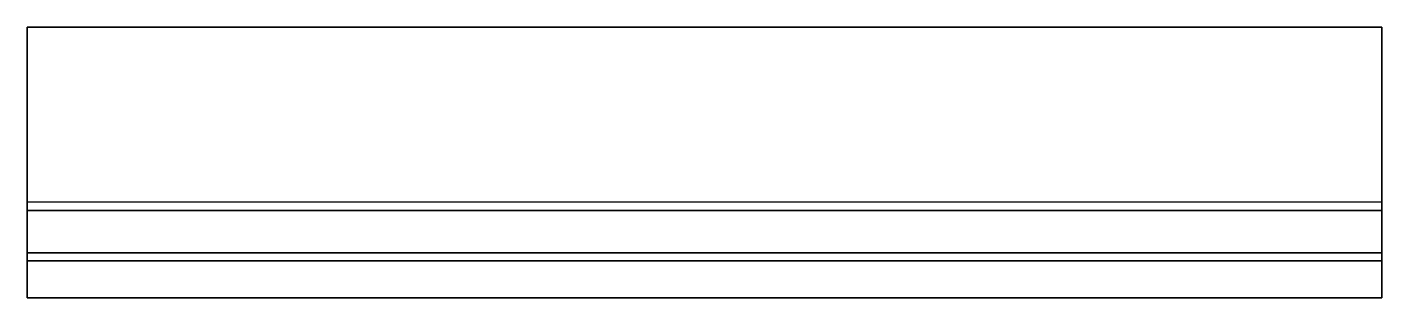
# Model space of a CAD drawing. Header units: inches. Extents: x 0 to 1500, y -300 to 0.
import ezdxf

# ---------------------------------------------------------------- set-up
doc = ezdxf.new("R2010")
doc.units = ezdxf.units.IN
doc.header["$MEASUREMENT"] = 0
doc.layers.add('Painel', color=5, linetype='Continuous')
doc.layers.add('Usinagem', color=2, linetype='Continuous')

msp = doc.modelspace()

# ---------------------------------------------------------------- linework, layer by layer
at = {"layer": 'Defpoints'}
for p, q in [((0, 0), (0, -300)), ((0, 0), (0, 0, 18)), ((1500, -250, 18), (1500, -250, 18)), ((1500, -250, 18), (1500, -300, 18)), ((0, -300), (1500, -300)), ((0, -300, 18), (0, -300)), ((1500, -300, 18), (0, -300, 18)), ((1500, -300), (1500, -300, 18))]:
    msp.add_line(p, q, dxfattribs=at)
at = {"layer": 'Painel'}
for p, q in [((1500, 0), (0, 0)), ((0, 0, 18), (0, -203, 18)), ((1500, 0, 18), (0, 0, 18)), ((0, -194, 5), (0, 0, 5)), ((1500, -300), (1500, 0)), ((1500, 0), (1500, 0, 18)), ((1500, -300, 5), (1500, 0, 5)), ((1500, -203, 18), (1500, 0, 18)), ((0, -250, 18), (0, -300, 18)), ((0, -259, 5), (0, -300, 5))]:
    msp.add_line(p, q, dxfattribs=at)
at = {"layer": 'Painel', "invisible_edges": 15}
for points in [[(0, -300, 18), (386.3, -300, 18), (386.3, -286.5, 18), (0, 0, 18)], [(0, -203, 18), (0, -250, 18), (400, -250, 18), (400, -203, 18)]]:
    msp.add_3dface(points, dxfattribs=at)
at = {"layer": 'Painel'}
for points in [[(0, 0, 18), (0, 0), (1500, 0), (1500, 0, 18)], [(1500, 0), (1500, -300), (0, -300), (0, 0)], [(0, 0), (0, -300), (1500, -300), (1500, 0)], [(0, 0), (0, 0, 18), (1500, 0, 18), (1500, 0)], [(0, 0, 18), (0, -203, 18), (0, -194, 5), (0, 0, 5)], [(0, 0, 5), (0, 0), (0, -300), (0, -300, 5)], [(0, -203, 18), (0, 0, 18), (1500, 0, 18), (1500, -203, 18)], [(0, -300), (0, 0), (1500, 0), (1500, -300)], [(1500, -300, 5), (1500, -300), (1500, 0), (1500, 0, 5)], [(1500, 0, 18), (1500, -203, 18), (1500, -194, 5), (1500, 0, 5)], [(1500, 0), (1500, 0, 5), (1500, -300, 5), (1500, -300)], [(1500, -203, 18), (1500, -194, 5), (1500, 0, 5), (1500, 0, 18)], [(0, -300, 5), (0, -300, 18), (0, -250, 18), (0, -259, 5)], [(0, -300, 18), (0, -250, 18), (1500, -250, 18), (1500, -300, 18)], [(1500, -300, 18), (1500, -250, 18), (1500, -259, 5), (1500, -300, 5)], [(1500, -300, 5), (1500, -300, 18), (1500, -250, 18), (1500, -259, 5)], [(1500, -250, 18), (1500, -259, 5), (1500, -300, 5), (1500, -300, 18)], [(0, -300, 18), (0, -300), (1500, -300), (1500, -300, 18)], [(0, -300, 18), (0, -300), (1500, -300), (1500, -300, 18)]]:
    msp.add_3dface(points, dxfattribs=at)
at = {"layer": 'Usinagem'}
for p, q in [((1500, -194, 5), (0, -194, 5)), ((0, -194, 5), (0, -203, 18)), ((0, -194, 5), (0, -259, 5)), ((0, -194, 5), (0, -194, 5)), ((1500, -194, 5), (1500, -203, 18)), ((0, -203, 18), (1500, -203, 18)), ((1500, -250, 18), (0, -250, 18)), ((0, -250, 18), (0, -259, 5)), ((1500, -259, 5), (1500, -250, 18)), ((0, -259, 5), (1500, -259, 5)), ((391, -259, 5), (400, -259, 5))]:
    msp.add_line(p, q, dxfattribs=at)
for points in [[(0, -194, 5), (0, -203, 18), (1500, -203, 18), (1500, -194, 5)], [(0, -194, 5), (0, -259, 5), (1500, -259, 5), (1500, -194, 5)], [(0, -259, 5), (0, -250, 18), (1500, -250, 18), (1500, -259, 5)]]:
    msp.add_3dface(points, dxfattribs=at)

doc.saveas('drawing.dxf')
